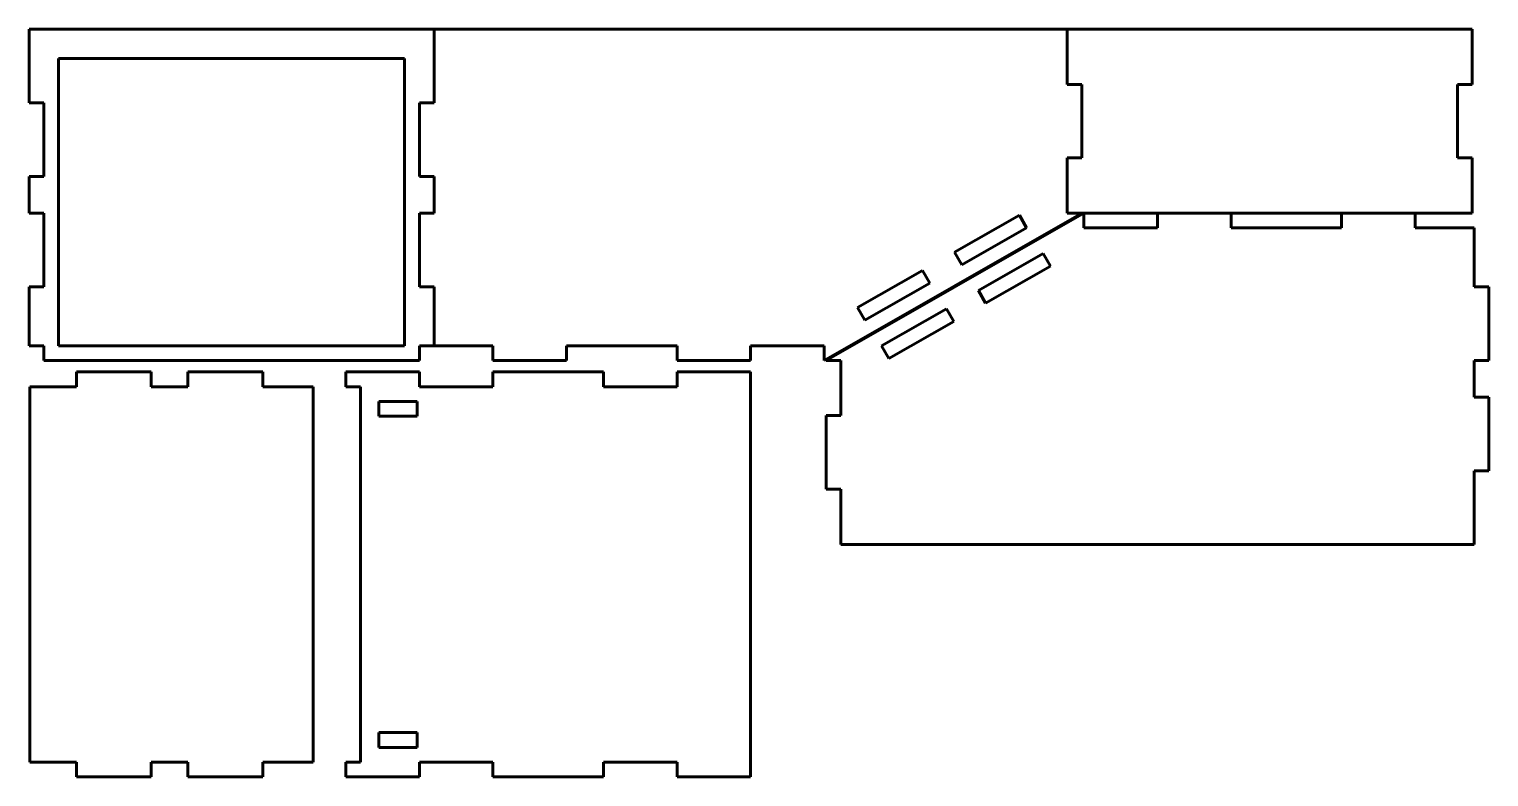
# Model space of a CAD drawing. Header units: millimetres. Extents: x 0 to 397, y -113 to 90.
import ezdxf

# ---------------------------------------------------------------- set-up
doc = ezdxf.new("R2010")
doc.units = ezdxf.units.MM
doc.linetypes.add('K5LT_BASIC', pattern=[0])

msp = doc.modelspace()

# ---------------------------------------------------------------- linework, layer by layer
at = {"color": 150, "linetype": 'K5LT_BASIC', "lineweight": 60, "true_color": 0x0080ff}
for p, q in [((0, 90), (0, 70)), ((110, 90), (0, 90)), ((110, 70), (110, 90)), ((110, 90), (110, 70)), ((282, 90), (110, 90)), ((282, 75), (282, 90)), ((282, 90), (282, 75)), ((392, 90), (282, 90)), ((392, 75), (392, 90)), ((8, 4), (8, 82)), ((8, 82), (102, 82)), ((102, 82), (102, 4)), ((286, 75), (282, 75)), ((282, 75), (286, 75)), ((286, 55), (286, 75)), ((286, 75), (286, 55)), ((388, 55), (388, 75)), ((388, 75), (392, 75)), ((0, 70), (4, 70)), ((4, 70), (4, 50)), ((106, 70), (110, 70)), ((106, 50), (106, 70)), ((106, 70), (106, 50)), ((110, 70), (106, 70)), ((282, 40), (282, 55)), ((282, 55), (286, 55)), ((282, 55), (282, 40)), ((286, 55), (282, 55)), ((392, 55), (388, 55)), ((392, 40), (392, 55)), ((0, 50), (0, 40)), ((4, 50), (0, 50)), ((110, 50), (106, 50)), ((106, 50), (110, 50)), ((110, 40), (110, 50)), ((110, 50), (110, 40)), ((0, 40), (4, 40)), ((4, 40), (4, 20)), ((106, 20), (106, 40)), ((106, 40), (110, 40)), ((106, 40), (106, 20)), ((110, 40), (106, 40)), ((286, 40), (216, 0)), ((216.54, 0), (286.54, 40)), ((286, 40), (282, 40)), ((282, 40), (392, 40)), ((286.54, 36), (286.54, 40)), ((326.54, 40), (306.54, 40)), ((306.54, 40), (306.54, 36)), ((326.54, 36), (326.54, 40)), ((376.54, 40), (356.54, 40)), ((356.54, 40), (356.54, 36)), ((376.54, 36), (376.54, 40)), ((251.37, 29.43), (269.01, 39.5)), ((270.99, 36.03), (253.36, 25.95)), ((269.01, 39.5), (270.99, 36.03)), ((306.54, 36), (286.54, 36)), ((356.54, 36), (326.54, 36)), ((392.54, 36), (376.54, 36)), ((392.54, 20), (392.54, 36)), ((253.36, 25.95), (251.37, 29.43)), ((257.87, 19.01), (275.51, 29.08)), ((275.51, 29.08), (277.49, 25.61)), ((225.05, 14.39), (242.69, 24.47)), ((242.69, 24.47), (244.67, 20.99)), ((277.49, 25.61), (259.85, 15.53)), ((0, 20), (0, 4)), ((4, 20), (0, 20)), ((110, 20), (106, 20)), ((106, 20), (110, 20)), ((110, 4), (110, 20)), ((110, 20), (110, 4)), ((244.67, 20.99), (227.04, 10.92)), ((396.54, 20), (392.54, 20)), ((396.54, 0), (396.54, 20)), ((259.85, 15.53), (257.87, 19.01)), ((227.04, 10.92), (225.05, 14.39)), ((231.55, 3.97), (249.19, 14.05)), ((249.19, 14.05), (251.17, 10.57)), ((251.17, 10.57), (233.54, 0.5)), ((0, 4), (4, 4)), ((4, 4), (4, 0)), ((102, 4), (8, 4)), ((106, 0), (106, 4)), ((106, 4), (110, 4)), ((110, 4), (126, 4)), ((126, 4), (126, 0)), ((146, 4), (176, 4)), ((146, 0), (146, 4)), ((176, 4), (176, 0)), ((196, 4), (216, 4)), ((196, 0), (196, 4)), ((216, 4), (216, 0)), ((233.54, 0.5), (231.55, 3.97)), ((4, 0), (106, 0)), ((126, 0), (146, 0)), ((176, 0), (196, 0)), ((216.54, 0), (220.54, 0)), ((220.54, 0), (220.54, -15)), ((392.54, -10), (392.54, 0)), ((392.54, 0), (396.54, 0)), ((12.82, -3.15), (33.13, -3.15)), ((12.82, -7.15), (12.82, -3.15)), ((33.13, -7.15), (33.13, -3.15)), ((43.13, -3.15), (63.44, -3.15)), ((43.13, -7.15), (43.13, -3.15)), ((63.44, -7.15), (63.44, -3.15)), ((86, -3.15), (86, -7.15)), ((106, -3.15), (86, -3.15)), ((106, -7.15), (106, -3.15)), ((156, -3.15), (126, -3.15)), ((126, -3.15), (126, -7.15)), ((156, -7.15), (156, -3.15)), ((196, -3.15), (176, -3.15)), ((176, -3.15), (176, -7.15)), ((196, -113.15), (196, -3.15)), ((12.82, -7.15), (0.13, -7.15)), ((0.13, -109.15), (0.13, -7.15)), ((43.13, -7.15), (33.13, -7.15)), ((63.44, -7.15), (77.13, -7.15)), ((77.13, -7.15), (77.13, -109.15)), ((86, -7.15), (90, -7.15)), ((90, -7.15), (90, -109.15)), ((126, -7.15), (106, -7.15)), ((176, -7.15), (156, -7.15)), ((95, -15.15), (95, -11.15)), ((95, -11.15), (105.4, -11.15)), ((105.4, -11.15), (105.4, -15.15)), ((396.54, -10), (392.54, -10)), ((396.54, -30), (396.54, -10)), ((105.4, -15.15), (95, -15.15)), ((216.54, -15), (216.54, -35)), ((220.54, -15), (216.54, -15)), ((392.54, -50), (392.54, -30)), ((392.54, -30), (396.54, -30)), ((216.54, -35), (220.54, -35)), ((220.54, -35), (220.54, -50)), ((220.54, -50), (392.54, -50)), ((95, -101.15), (105.4, -101.15)), ((95, -105.15), (95, -101.15)), ((105.4, -101.15), (105.4, -105.15)), ((105.4, -105.15), (95, -105.15)), ((12.82, -109.15), (0.13, -109.15)), ((12.82, -113.15), (12.82, -109.15)), ((33.13, -113.15), (33.13, -109.15)), ((33.13, -109.15), (43.13, -109.15)), ((43.13, -113.15), (43.13, -109.15)), ((63.44, -113.15), (63.44, -109.15)), ((63.44, -109.15), (77.13, -109.15)), ((86, -109.15), (86, -113.15)), ((90, -109.15), (86, -109.15)), ((106, -113.15), (106, -109.15)), ((106, -109.15), (126, -109.15)), ((126, -109.15), (126, -113.15)), ((156, -113.15), (156, -109.15)), ((156, -109.15), (176, -109.15)), ((176, -109.15), (176, -113.15)), ((12.82, -113.15), (33.13, -113.15)), ((43.13, -113.15), (63.44, -113.15)), ((86, -113.15), (106, -113.15)), ((126, -113.15), (156, -113.15)), ((176, -113.15), (196, -113.15))]:
    msp.add_line(p, q, dxfattribs=at)

doc.saveas('drawing.dxf')
